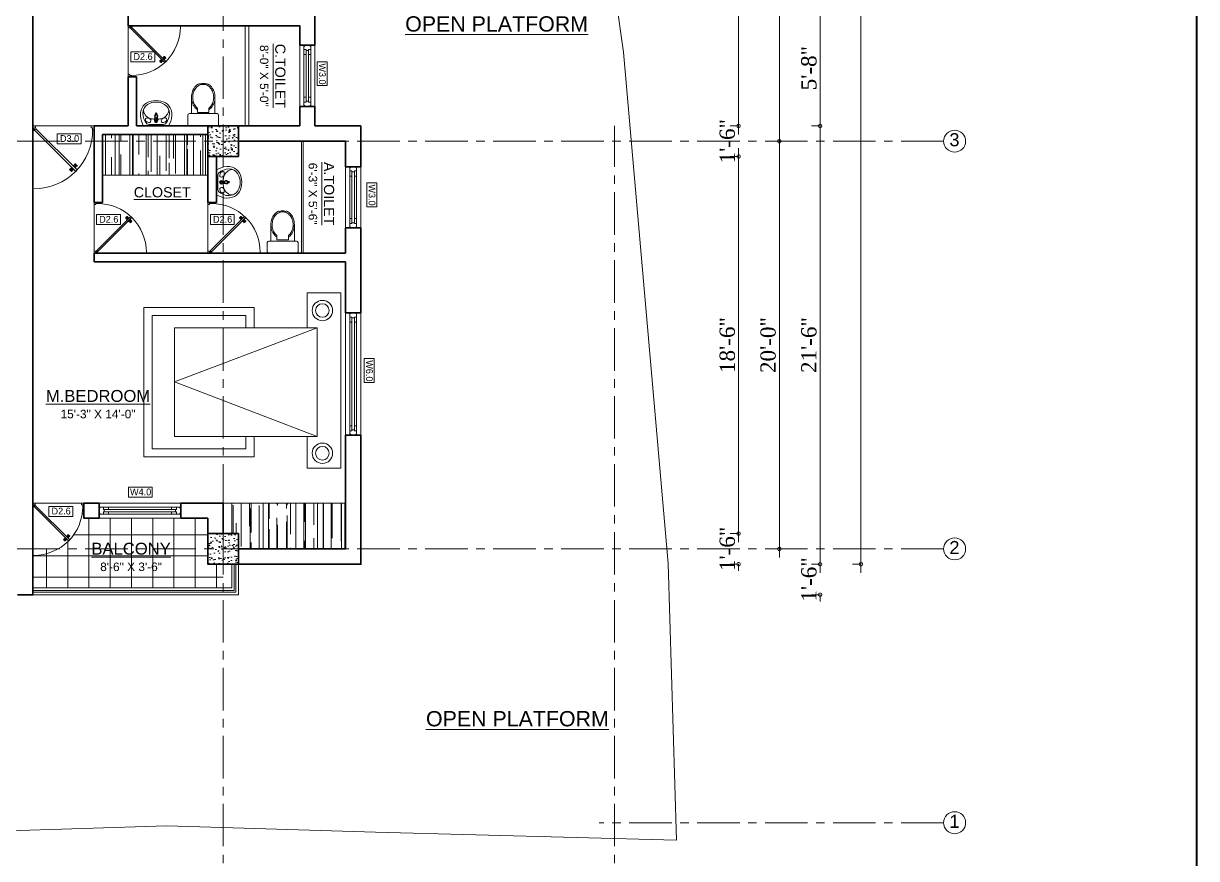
# Model space of a CAD drawing. Header units: inches. Extents: x 5223 to 201172, y -52570 to -12314.
# Drawn here: x 197203 to 197893, y -52303 to -51812 of the extents above; entities that cross this region are included whole.
import ezdxf

# ---------------------------------------------------------------- set-up
doc = ezdxf.new("R2010")
doc.units = ezdxf.units.IN
doc.header["$LTSCALE"] = 20
doc.header["$MEASUREMENT"] = 0
doc.header["$PDMODE"] = 98
doc.linetypes.add('CENTER', pattern=[2, 1.25, -0.25, 0.25, -0.25])
for name, color, linetype, lineweight in [('A FURNITURE', 43, 'Continuous', 5), ('A. WINDOW', 140, 'Continuous', 5), ('border', 242, 'Continuous', 40), ('CL', 252, 'CENTER', 5), ('column', 1, 'Continuous', 35), ('Dim', 7, 'Continuous', 9), ('Dimention', 77, 'Continuous', 9), ('door', 103, 'Continuous', 9), ('ELE 0.9', 252, 'Continuous', 9), ('FIXT', 34, 'Continuous', 5), ('fur', 44, 'Continuous', 5), ('hatch tile', 253, 'Continuous', 0), ('Hatrch', 8, 'Continuous', 0), ('leader lines', 191, 'Continuous', 9), ('PUERTAS', 7, 'Continuous', 13), ('railings', 153, 'Continuous', 9), ('Stair', 34, 'Continuous', 9), ('T-TEXT', 7, 'Continuous', 13), ('text', 247, 'Continuous', 13), ('Wall', 7, 'Continuous', 30), ('window', 150, 'Continuous', 13)]:
    doc.layers.add(name, color=color, linetype=linetype, lineweight=lineweight)
doc.styles.add('ARIAL', font='romans.shx')
doc.styles.get("Standard").update_dxf_attribs({"font": 'ARIALN.TTF'})
doc.styles.add('Times', font='times.ttf')
doc.dimstyles.new('D100', dxfattribs={"dimtxt": 8, "dimasz": 9, "dimexe": 5, "dimexo": 5, "dimgap": 2, "dimtad": 1, "dimdec": 0, "dimzin": 3, "dimdsep": 46, "dimlunit": 4, "dimtxsty": 'Times', "dimblk": 'DOTSMALL', "dimcen": 0.09, "dimdle": 5, "dimaunit": 1, "dimadec": 3, "dimazin": 0, "dimtfac": 1, "dimtdec": 0, "dimtix": 1, "dimtofl": 0, "dimtmove": 1, "dimatfit": 0, "dimfxl": 1, "dimtolj": 1, "dimtzin": 0, "dimarcsym": 0})

# ---------------------------------------------------------------- blocks, each defined once
blk = doc.blocks.new('COL')
at = {"layer": 'ELE 0.9'}
h = blk.add_hatch(dxfattribs=at)
h.set_pattern_fill('AR-CONC', color=256, style=0)
h.set_pattern_definition([(50, (0, 0), (7.17260183, -0.62752135), [0.75, -8.25]), (355, (0, 0), (-1.38751334, 7.52192134), [0.6, -6.6]), (100.4514, (0.598, -0.052), (5.78509382, 6.89439542), [0.6374019, -7.01142112]), (46.1842, (0, 2), (10.6724105, -1.65519014), [1.125, -12.375]), (96.6356, (0.889, 1.862), (9.34662706, 9.7411787), [0.9561029, -10.51713]), (351.1842, (0, 2), (9.34661945, 9.741186), [0.9, -9.9]), (21, (1, 1.5), (5.96907052, -4.0261889), [0.75, -8.25]), (326, (1, 1.5), (2.43315332, 7.25150045), [0.6, -6.6]), (71.4514, (1.4974, 1.1645), (8.4022263, 3.22530497), [0.6374019, -7.01142112]), (37.5, (0, 0), (0.121598553, 3.32893854), [0, -6.52, 0, -6.7, 0, -6.625]), (7.5, (0, 0), (2.630695374, 3.94411712), [0, -3.82, 0, -6.37, 0, -2.525]), (327.5, (-2.23, 0), (5.33822436, -0.225548717), [0, -2.5, 0, -7.8, 0, -10.35]), (317.5, (-3.23, 0), (5.8318617, 1.00104982), [0, -3.25, 0, -5.18, 0, -7.35])])
h.paths.add_polyline_path([(151149.68, -27522.26), (151149.68, -27540.26), (151167.68, -27540.26), (151167.68, -27522.26)])
at = {"layer": 'column'}
blk.add_lwpolyline([(151149.68, -27522.26), (151167.68, -27522.26), (151167.68, -27540.26)], dxfattribs=at)
blk.add_lwpolyline([(151149.68, -27522.26), (151167.68, -27522.26), (151167.68, -27540.26), (151149.68, -27540.26)], close=True, dxfattribs=at)
blk = doc.blocks.new('3ft')
at = {"layer": 'PUERTAS', "color": 8}
for p, q in [((22.57, 24.94), (21.65, 25.68)), ((22.63, 24.99), (21.69, 25.75)), ((22.74, 25.1), (21.84, 25.9)), ((22.13, 26.28), (21.98, 26.13)), ((22.88, 25.24), (22.01, 26.06)), ((22.13, 26.28), (22.27, 26.42)), ((22.29, 26.41), (22.27, 26.42)), ((23.16, 25.52), (22.34, 26.39)), ((23.3, 25.66), (22.5, 26.56)), ((23.41, 25.77), (22.65, 26.71)), ((22.69, 24.32), (23.02, 24.83)), ((23.46, 25.83), (22.72, 26.75)), ((22.95, 24.96), (22.84, 25.07)), ((22.98, 24.99), (22.86, 25.1)), ((23.03, 25.04), (22.91, 25.15)), ((22.91, 24.53), (23.1, 24.91)), ((23.11, 25.12), (22.99, 25.23)), ((23.13, 24.76), (23.18, 24.99)), ((23.28, 25.3), (23.17, 25.41)), ((23.36, 25.37), (23.25, 25.49)), ((23.31, 24.94), (23.28, 25.08)), ((23.41, 25.43), (23.3, 25.54)), ((23.46, 25.09), (23.32, 25.13)), ((23.44, 25.45), (23.33, 25.56)), ((23.64, 25.27), (23.41, 25.22)), ((23.87, 25.49), (23.49, 25.3)), ((24.08, 25.71), (23.57, 25.38)), ((23.63, 23.38), (24.14, 23.72)), ((23.84, 23.6), (24.22, 23.79)), ((24.07, 23.82), (24.3, 23.88)), ((24.25, 24), (24.39, 23.97)), ((24.25, 23.26), (24.99, 22.34)), ((24.27, 23.64), (24.38, 23.53)), ((24.3, 23.67), (24.41, 23.56)), ((24.3, 23.32), (25.06, 22.38)), ((24.35, 23.72), (24.46, 23.61)), ((24.4, 24.15), (24.43, 24.01)), ((24.41, 23.43), (25.2, 22.53)), ((24.43, 23.8), (24.54, 23.69)), ((24.58, 24.33), (24.52, 24.1)), ((24.55, 23.57), (25.37, 22.7)), ((24.6, 23.97), (24.72, 23.86)), ((24.8, 24.56), (24.61, 24.18)), ((25.02, 24.77), (24.68, 24.26)), ((24.68, 24.05), (24.79, 23.94)), ((24.73, 24.1), (24.85, 23.99)), ((24.76, 24.13), (24.87, 24.02)), ((24.83, 23.85), (25.7, 23.03)), ((24.97, 23.99), (25.87, 23.2)), ((25.08, 24.1), (26.02, 23.34)), ((25.14, 24.15), (26.06, 23.41)), ((25.58, 22.82), (25.43, 22.67)), ((25.58, 22.82), (25.73, 22.97)), ((25.72, 22.98), (25.73, 22.97)), ((0, 0), (36, 0))]:
    blk.add_line(p, q, dxfattribs=at)
at = {"layer": 'PUERTAS', "color": 1}
for p, q in [((21.67, 25.73), (22.17, 26.23)), ((22.49, 24.95), (21.67, 25.61)), ((21.7, 25.82), (22.14, 26.26)), ((21.73, 25.79), (21.7, 25.82)), ((22.58, 26.7), (22.14, 26.26)), ((22.67, 26.73), (22.17, 26.23)), ((22.61, 26.67), (22.58, 26.7)), ((22.6, 24.96), (23.02, 25.38)), ((22.61, 24.25), (22.92, 24.72)), ((22.62, 24.13), (22.61, 24.14)), ((22.7, 25.07), (22.71, 25.06)), ((23.45, 25.91), (22.79, 26.73)), ((22.82, 25.06), (23.08, 25.32)), ((22.94, 24.95), (22.83, 25.07)), ((22.92, 24.72), (22.92, 24.72)), ((22.93, 24.94), (23.19, 25.21)), ((22.93, 24.84), (22.93, 24.83)), ((23.44, 25.81), (23.02, 25.38)), ((23.34, 25.58), (23.08, 25.32)), ((23.46, 25.47), (23.19, 25.21)), ((23.33, 25.7), (23.34, 25.69)), ((23.45, 25.46), (23.33, 25.57)), ((23.44, 23.31), (23.45, 23.3)), ((23.56, 23.3), (24.03, 23.61)), ((23.57, 25.47), (23.57, 25.47)), ((24.15, 25.79), (23.68, 25.48)), ((23.68, 25.48), (23.68, 25.48)), ((24.03, 23.61), (24.03, 23.62)), ((24.14, 23.62), (24.14, 23.62)), ((24.25, 23.62), (24.51, 23.89)), ((24.27, 25.78), (24.26, 25.79)), ((24.26, 23.29), (24.69, 23.71)), ((24.26, 23.63), (24.37, 23.52)), ((24.26, 23.18), (24.92, 22.37)), ((24.37, 23.52), (24.63, 23.77)), ((24.37, 23.4), (24.37, 23.4)), ((24.78, 24.15), (24.51, 23.89)), ((24.89, 24.03), (24.63, 23.77)), ((25.11, 24.14), (24.69, 23.71)), ((24.77, 24.14), (24.88, 24.03)), ((24.79, 24.38), (24.78, 24.37)), ((24.78, 24.26), (24.78, 24.26)), ((25.1, 24.84), (24.79, 24.38)), ((25, 24.03), (25, 24.03)), ((25.04, 22.36), (25.54, 22.86)), ((25.09, 24.96), (25.1, 24.95)), ((25.1, 22.42), (25.13, 22.39)), ((25.13, 22.39), (25.57, 22.83)), ((25.22, 24.14), (26.03, 23.48)), ((26.04, 23.37), (25.54, 22.86)), ((26.01, 23.27), (25.57, 22.83)), ((25.98, 23.3), (26.01, 23.27))]:
    blk.add_line(p, q, dxfattribs=at)
at = {"layer": 'PUERTAS', "color": 2}
for p, q in [((21.99, 26.11), (21.98, 26.13)), ((26.05, 25.92), (25.23, 26.74)), ((25.42, 22.68), (25.43, 22.67))]:
    blk.add_line(p, q, dxfattribs=at)
at = {"layer": 'PUERTAS', "color": 1}
for centre, start, end in [((22.54, 25.01), 231.07637, 315), ((22.67, 24.2), 135, 225), ((22.73, 26.68), 38.92363, 135), ((22.77, 25.12), 225, 315), ((22.99, 24.89), 135, 219.74275), ((22.87, 24.78), 315, 39.74275), ((23.28, 25.63), 315, 45), ((23.39, 25.86), 315, 38.92363), ((23.51, 23.36), 225, 315), ((23.51, 25.41), 50.25725, 135), ((23.62, 25.53), 230.25725, 315), ((24.09, 23.56), 50.25725, 135), ((24.2, 23.68), 230.25725, 315), ((24.2, 25.73), 45, 135), ((24.32, 23.23), 135, 218.92363), ((24.42, 23.46), 135, 225), ((24.84, 24.31), 135, 219.74275), ((24.72, 24.21), 315, 39.74275), ((24.94, 23.98), 45, 135), ((24.98, 22.42), 218.92363, 315), ((25.04, 24.89), 315, 45), ((25.17, 24.08), 51.07637, 135), ((25.98, 23.42), 315, 51.07637)]:
    blk.add_arc(centre, 0.08, start, end, dxfattribs=at)
at = {"layer": 'window'}
for p, q in [((1.01, 2.52), (25.23, 26.74)), ((26.05, 25.92), (1.77, 1.64)), ((0, 2.4), (0, 0)), ((0.72, 2.4), (0, 2.4)), ((1.6, 0), (0, 0)), ((0.72, 1.52), (0.72, 2.44)), ((0.8, 1.52), (0.72, 1.52)), ((0.8, 1.52), (0.8, 2.41)), ((0.8, 1.2), (0.8, 1.52)), ((1.6, 1.2), (0.8, 1.2)), ((1.57, 1.84), (0.94, 2.47)), ((1.63, 1.89), (0.97, 2.55)), ((1.63, 1.89), (1.57, 1.84)), ((1.77, 1.64), (1.57, 1.84)), ((1.6, 0), (1.6, 1.2)), ((34.4, 0), (34.4, 1.2)), ((34.4, 1.2), (35.2, 1.2)), ((34.4, 0), (36, 0)), ((35.2, 1.2), (35.2, 2.4)), ((35.2, 2.4), (36, 2.4)), ((36, 0), (36, 2.4))]:
    blk.add_line(p, q, dxfattribs=at)
for radius in [0.155, 0.0752]:
    blk.add_circle((0.82, 2.56), radius, dxfattribs=at)
blk.add_arc((0.82, 2.56), 34.38, 359.72845, 90.03333, dxfattribs=at)
blk = doc.blocks.new('*U19')
at = {"color": 3}
blk.add_blockref('3ft', (0, 0), dxfattribs=at)
blk = doc.blocks.new('2ft6in')
at = {"layer": 'PUERTAS', "color": 8}
for p, q in [((18.81, 20.78), (18.04, 21.4)), ((18.86, 20.83), (18.08, 21.46)), ((18.95, 20.92), (18.2, 21.58)), ((18.44, 21.9), (18.31, 21.77)), ((19.07, 21.03), (18.34, 21.72)), ((18.44, 21.9), (18.56, 22.02)), ((18.58, 22.01), (18.56, 22.02)), ((19.3, 21.26), (18.61, 22)), ((19.42, 21.38), (18.75, 22.14)), ((19.51, 21.48), (18.88, 22.26)), ((19.55, 21.53), (18.93, 22.3)), ((19.13, 20.8), (19.03, 20.9)), ((19.15, 20.82), (19.05, 20.92)), ((19.09, 20.44), (19.25, 20.76)), ((19.19, 20.87), (19.1, 20.96)), ((19.25, 20.93), (19.16, 21.02)), ((19.28, 20.63), (19.32, 20.83)), ((19.4, 21.08), (19.31, 21.17)), ((19.47, 21.15), (19.38, 21.24)), ((19.43, 20.78), (19.4, 20.9)), ((19.51, 21.19), (19.42, 21.28)), ((19.55, 20.91), (19.43, 20.94)), ((19.53, 21.21), (19.44, 21.3)), ((19.7, 21.06), (19.51, 21.01)), ((19.89, 21.24), (19.58, 21.08)), ((20.07, 21.42), (19.64, 21.15)), ((18.91, 20.27), (19.19, 20.69)), ((19.69, 19.49), (20.12, 19.76)), ((19.87, 19.67), (20.18, 19.83)), ((20.06, 19.85), (20.25, 19.9)), ((20.21, 20), (20.33, 19.97)), ((20.21, 19.38), (20.83, 18.61)), ((20.23, 19.7), (20.32, 19.61)), ((20.25, 19.72), (20.34, 19.63)), ((20.25, 19.43), (20.88, 18.65)), ((20.29, 19.76), (20.38, 19.67)), ((20.33, 20.13), (20.36, 20.01)), ((20.34, 19.53), (21, 18.77)), ((20.36, 19.83), (20.45, 19.74)), ((20.48, 20.28), (20.44, 20.08)), ((20.46, 19.64), (21.14, 18.91)), ((20.5, 19.98), (20.6, 19.89)), ((20.67, 20.47), (20.51, 20.15)), ((20.85, 20.64), (20.57, 20.22)), ((20.57, 20.04), (20.66, 19.95)), ((20.61, 20.09), (20.7, 19.99)), ((20.63, 20.11), (20.72, 20.01)), ((20.69, 19.87), (21.42, 19.19)), ((20.81, 19.99), (21.56, 19.33)), ((20.9, 20.08), (21.68, 19.45)), ((20.95, 20.13), (21.72, 19.51)), ((21.32, 19.01), (21.2, 18.89)), ((21.32, 19.01), (21.44, 19.14)), ((21.43, 19.15), (21.44, 19.14)), ((0, 0), (30, 0))]:
    blk.add_line(p, q, dxfattribs=at)
at = {"layer": 'PUERTAS', "color": 1}
for p, q in [((18.06, 21.44), (18.48, 21.86)), ((18.74, 20.79), (18.06, 21.34)), ((18.08, 21.51), (18.45, 21.88)), ((18.11, 21.49), (18.08, 21.51)), ((18.82, 22.25), (18.45, 21.88)), ((18.9, 22.28), (18.48, 21.86)), ((18.84, 22.23), (18.82, 22.25)), ((18.83, 20.8), (19.18, 21.15)), ((18.92, 20.89), (18.93, 20.88)), ((19.54, 21.59), (18.99, 22.27)), ((19.02, 20.88), (19.24, 21.1)), ((19.12, 20.8), (19.03, 20.89)), ((19.11, 20.79), (19.33, 21.01)), ((19.54, 21.5), (19.18, 21.15)), ((19.45, 21.31), (19.24, 21.1)), ((19.55, 21.22), (19.33, 21.01)), ((19.45, 21.41), (19.45, 21.41)), ((19.54, 21.22), (19.45, 21.31)), ((19.64, 21.23), (19.64, 21.23)), ((19.74, 21.24), (19.73, 21.23)), ((20.12, 21.49), (19.74, 21.24)), ((20.22, 21.48), (20.22, 21.49)), ((20.91, 20.8), (20.91, 20.79)), ((18.84, 20.21), (19.1, 20.6)), ((18.85, 20.11), (18.84, 20.12)), ((19.1, 20.7), (19.11, 20.69)), ((19.1, 20.6), (19.1, 20.6)), ((19.53, 19.43), (19.54, 19.42)), ((19.64, 19.42), (20.02, 19.67)), ((20.02, 19.67), (20.03, 19.68)), ((20.12, 19.68), (20.12, 19.68)), ((20.21, 19.69), (20.43, 19.9)), ((20.22, 19.41), (20.57, 19.76)), ((20.22, 19.69), (20.31, 19.6)), ((20.22, 19.32), (20.76, 18.64)), ((20.31, 19.6), (20.52, 19.81)), ((20.31, 19.5), (20.31, 19.5)), ((20.65, 20.12), (20.43, 19.9)), ((20.74, 20.03), (20.52, 19.81)), ((20.93, 20.11), (20.57, 19.76)), ((20.64, 20.11), (20.73, 20.02)), ((20.66, 20.31), (20.65, 20.31)), ((20.65, 20.21), (20.65, 20.22)), ((20.91, 20.7), (20.66, 20.31)), ((20.84, 20.02), (20.83, 20.03)), ((20.86, 18.63), (21.28, 19.05)), ((20.91, 18.68), (20.94, 18.66)), ((20.94, 18.66), (21.31, 19.03)), ((21.02, 20.12), (21.7, 19.57)), ((21.7, 19.47), (21.28, 19.05)), ((21.67, 19.4), (21.31, 19.03)), ((21.65, 19.42), (21.67, 19.4))]:
    blk.add_line(p, q, dxfattribs=at)
at = {"layer": 'PUERTAS', "color": 2}
for p, q in [((18.33, 21.76), (18.31, 21.77)), ((21.71, 21.6), (21.02, 22.28)), ((21.18, 18.9), (21.2, 18.89))]:
    blk.add_line(p, q, dxfattribs=at)
at = {"layer": 'PUERTAS', "color": 1}
for centre, start, end in [((18.78, 20.84), 231.07637, 315), ((18.94, 22.23), 38.92363, 135), ((18.97, 20.93), 225, 315), ((19.16, 20.74), 135, 219.74275), ((19.4, 21.36), 315, 45), ((19.49, 21.55), 315, 38.92363), ((19.6, 21.18), 50.25725, 135), ((19.68, 21.28), 230.25725, 315), ((20.17, 21.44), 45, 135), ((20.87, 20.75), 315, 45), ((18.89, 20.16), 135, 225), ((19.06, 20.65), 315, 39.74275), ((19.59, 19.47), 225, 315), ((20.07, 19.63), 50.25725, 135), ((20.16, 19.73), 230.25725, 315), ((20.27, 19.36), 135, 218.92363), ((20.35, 19.55), 135, 225), ((20.7, 20.26), 135, 219.74275), ((20.6, 20.17), 315, 39.74275), ((20.78, 19.98), 45, 135), ((20.82, 18.68), 218.92363, 315), ((20.98, 20.07), 51.07637, 135), ((21.65, 19.52), 315, 51.07637)]:
    blk.add_arc(centre, 0.0667, start, end, dxfattribs=at)
at = {"layer": 'window'}
for p, q in [((0.84, 2.1), (21.02, 22.28)), ((21.71, 21.6), (1.47, 1.37)), ((0, 2), (0, 0)), ((0.6, 2), (0, 2)), ((1.33, 0), (0, 0)), ((0.6, 1.26), (0.6, 2.04)), ((0.67, 1.26), (0.6, 1.26)), ((0.67, 1.26), (0.67, 2.01)), ((0.67, 1), (0.67, 1.26)), ((1.33, 1), (0.67, 1)), ((1.31, 1.53), (0.79, 2.06)), ((1.36, 1.58), (0.81, 2.12)), ((1.36, 1.58), (1.31, 1.53)), ((1.47, 1.37), (1.31, 1.53)), ((1.33, 0), (1.33, 1)), ((28.67, 0), (28.67, 1)), ((28.67, 1), (29.33, 1)), ((28.67, 0), (30, 0)), ((29.33, 1), (29.33, 2)), ((29.33, 2), (30, 2)), ((30, 0), (30, 2))]:
    blk.add_line(p, q, dxfattribs=at)
for radius in [0.129, 0.0627]:
    blk.add_circle((0.68, 2.14), radius, dxfattribs=at)
blk.add_arc((0.68, 2.14), 28.65, 359.72845, 90.03333, dxfattribs=at)
blk = doc.blocks.new('*U22')
at = {"color": 3, "xscale": -1}
blk.add_blockref('2ft6in', (42, 0), dxfattribs=at)
blk = doc.blocks.new('g.doi1600x2100')
for points in [[(822, -498), (1288, -498), (1290, 0), (-1290, 0), (-1290, -498), (-778, -498)], [(-778, -1278), (-778, -348), (18, -2448), (822, -348), (822, -1278)], [(-778, -348), (822, -348)], [(-778, -2448), (822, -2448)]]:
    blk.add_lwpolyline(points)
for points in [[(822, -1948), (822, -1278), (1122, -1278), (1122, -2898), (-1078, -2898), (-1078, -1278), (-778, -1278), (-778, -2448), (-453, -2448), (822, -2448)], [(822, -1948), (822, -1398), (1002, -1398), (1002, -2778), (-958, -2778), (-958, -1398), (-778, -1398), (-778, -2448), (822, -2448)]]:
    blk.add_lwpolyline(points, close=True)
for centre, radius in [((-1032, -273), 150), ((1068, -273), 150), ((-1032, -273), 100), ((1068, -273), 100)]:
    blk.add_circle(centre, radius)
blk = doc.blocks.new('TOILTK')
for p, q in [((8.98, 0), (-8.98, 0)), ((-9.98, -1), (-9.98, -6.99)), ((9.98, -6.99), (9.98, -1)), ((-8.98, -7.99), (8.98, -7.99)), ((-7.6, -18.64), (-7.6, -7.99)), ((3.7, -8.66), (-3.7, -8.66)), ((-3.7, -11.49), (-3.7, -8.66)), ((3.7, -11.49), (3.7, -8.66)), ((7.6, -18.64), (7.6, -7.99)), ((-3.25, -27.09), (-3.07, -27.19)), ((3.25, -27.09), (3.07, -27.19))]:
    blk.add_line(p, q)
for points in [[(-3.7, -10.49, 0.072335), (-5.38, -12.03, 0.089665), (-7.16, -15.27, 0.09785), (-7.6, -18.64, 0.081351), (-7, -22.31, 0.089665), (-5.38, -25.26, 0.095836), (-3.07, -27.19, 0.079312)], [(-3.7, -11.49, 0.055189), (-4.81, -12.59, 0.089411), (-6.41, -15.51, 0.097396), (-6.8, -18.54, 0.080942), (-6.26, -21.84, 0.089411), (-4.81, -24.49, 0.104746), (-2.53, -26.34, 0.118951), (0, -26.95, 0.118951), (2.53, -26.34, 0.104746), (4.81, -24.49, 0.089411), (6.26, -21.84, 0.080942), (6.8, -18.54, 0.080942), (6.26, -15.25, 0.089411), (4.81, -12.59, 0.055189), (3.7, -11.49, 0.118951)], [(3.25, -27.09, 0.089115), (5.38, -25.26, 0.089665), (7, -22.31, 0.081351), (7.6, -18.64, 0.081351), (7, -14.98, 0.089665), (5.38, -12.03, 0.072335), (3.7, -10.49, 0.118397)], [(-1.93, -27.21, 0.085299), (0, -27.55, 0.085299), (1.93, -27.21, 0.003669)]]:
    blk.add_lwpolyline(points, format="xyb")
for centre, radius, start, end in [((-8.98, -1), 1, 90, 180), ((8.98, -1), 1, 0, 90), ((-8.98, -6.99), 1, 180, 270), ((8.98, -6.99), 1, 270, 0), ((-2.48, -26.19), 1.16, 239.46815, 330.99108), ((2.48, -26.19), 1.16, 209.00892, 300.53185)]:
    blk.add_arc(centre, radius, start, end)
blk = doc.blocks.new('E')
at = {"layer": 'fur'}
for p, q in [((-50734.79, -225247.83), (-50734.79, -225247.24)), ((-50734.79, -225249.87), (-50734.79, -225249.26))]:
    blk.add_line(p, q, dxfattribs=at)
blk.add_lwpolyline([(-50724.63, -225248.55, -0.136997), (-50726.19, -225254.7, -0.186769), (-50730.71, -225258.35, -0.175283), (-50738.11, -225258.08), (-50740.91, -225256.94, -0.305773), (-50741.21, -225256.51), (-50741.21, -225248.55), (-50741.21, -225240.59, -0.305773), (-50740.91, -225240.16), (-50738.11, -225239.02, -0.175283), (-50730.71, -225238.75, -0.186769), (-50726.19, -225242.4, -0.136997)], format="xyb", close=True, dxfattribs=at)
for points in [[(-50740.17, -225248.55), (-50740.17, -225243.81, -0.123005), (-50739.85, -225242.51, -0.188998), (-50732.94, -225239.84, -0.253182), (-50727.17, -225243, -0.15566), (-50725.67, -225248.55, -0.992442)], [(-50736.13, -225244.33), (-50736.39, -225244.24, -0.109697), (-50737.32, -225245.07, -0.323693), (-50738.63, -225244.92, -0.126322), (-50738.92, -225244.49, -0.134788), (-50738.96, -225243.82, -0.061666), (-50738.47, -225242.39, -0.216659), (-50737.53, -225241.62, -0.086919), (-50736.79, -225241.55, -0.280276), (-50736.19, -225241.99, -0.116579), (-50736.01, -225243.06, -0.023936), (-50736.09, -225243.75), (-50735.89, -225243.78)], [(-50736.78, -225247.54, -0.063766), (-50736.26, -225244.68, -0.149285), (-50734.03, -225241.47, -0.091017), (-50732.07, -225240.44, -0.13567), (-50730.3, -225240.38, 11.129076)], [(-50740.17, -225248.55), (-50740.17, -225253.29, 0.123005), (-50739.85, -225254.59, 0.188998), (-50732.94, -225257.26, 0.253182), (-50727.17, -225254.1, 0.15566), (-50725.67, -225248.55, 0.992442)], [(-50733.31, -225249), (-50733.76, -225249.07, -0.090943), (-50733.99, -225249.15), (-50735.55, -225249.37), (-50736.79, -225249.56), (-50737.97, -225249.68, -0.413838), (-50739.07, -225248.55, -0.413838), (-50737.97, -225247.42), (-50736.79, -225247.53), (-50735.55, -225247.72), (-50733.99, -225247.95, -0.090943), (-50733.76, -225248.02), (-50733.31, -225248.1, -0.482882)], [(-50736.13, -225252.76), (-50736.39, -225252.86, 0.109697), (-50737.32, -225252.03, 0.323693), (-50738.63, -225252.18, 0.126322), (-50738.92, -225252.61, 0.134788), (-50738.96, -225253.28, 0.061666), (-50738.47, -225254.71, 0.216659), (-50737.53, -225255.48, 0.086919), (-50736.79, -225255.55, 0.280276), (-50736.19, -225255.11, 0.116579), (-50736.01, -225254.04, 0.023936), (-50736.09, -225253.35), (-50735.89, -225253.32)], [(-50736.79, -225247.53, 0.462811), (-50737.95, -225248.55, 0.462811), (-50736.79, -225249.56)], [(-50736.87, -225247.72, 0.414214), (-50737.65, -225248.55, 0.685598)], [(-50736.87, -225249.37, -0.414214), (-50737.65, -225248.55, -0.685598)], [(-50736.87, -225247.72), (-50734.11, -225248.1, -0.389882), (-50733.73, -225248.55, -1.391857)], [(-50736.87, -225249.37), (-50734.11, -225249, 0.389882), (-50733.73, -225248.55, 1.391857)], [(-50736.78, -225249.56, 0.06387), (-50736.26, -225252.41, 0.149285), (-50734.03, -225255.63, 0.091017), (-50732.07, -225256.66, 0.13567), (-50730.3, -225256.72, -11.129076)], [(-50733.76, -225249.07, 0.245866), (-50733.39, -225248.55, 0.245866), (-50733.76, -225248.02)], [(-50733.31, -225248.1), (-50733.03, -225248.13, -0.409667), (-50732.65, -225248.55, -0.409667), (-50733.03, -225248.96), (-50733.31, -225249)], [(-50733.31, -225248.1, -0.389882), (-50732.93, -225248.55, -0.230616), (-50733.08, -225248.9, -0.146126), (-50733.31, -225249)]]:
    blk.add_lwpolyline(points, format="xyb", dxfattribs=at)
for centre, radius in [((-50738.5, -225248.55), 0.535), ((-50738.5, -225248.55), 0.334), ((-50736.38, -225248.55), 0.713), ((-50736.38, -225248.55), 0.45)]:
    blk.add_circle(centre, radius, dxfattribs=at)
for radius, start, end in [(1.12, 226.79311, 331.13189), (1.12, 29.8074, 132.41438), (0.844, 244.46231, 311.95213), (0.844, 49.5633, 114.02227)]:
    blk.add_arc((-50734.79, -225248.55), radius, start, end, dxfattribs=at)
blk = doc.blocks.new('Frame_w_casement2_p')
for points in [[(-2.5, 0.75), (-2.5, 2), (-5.5, 2), (-5.5, 0.75)], [(-2.5, -0.75), (-2.5, -2), (-5.5, -2), (-5.5, -0.75)]]:
    blk.add_lwpolyline(points, close=True)
blk.add_lwpolyline([(0, 1.5), (0, -1.5), (-0.5, -1.5), (-0.5, -2), (-2.5, -2), (-2.5, -2), (-2.5, -2), (-2.5, -0.75), (-3, -0.75), (-3, 0.75), (-2.5, 0.75), (-2.5, 2), (-2.5, 2), (-0.5, 2), (-0.5, 1.5), (0, 1.5), (-0.5, 1.5)])
blk = doc.blocks.new('*U25')
at = {"color": 3, "xscale": -1}
blk.add_blockref('2ft6in', (42, 0), dxfattribs=at)
blk = doc.blocks.new('_DotSmall')
at = {"layer": 'Dimention', "color": 0, "const_width": 0.5}
blk.add_lwpolyline([(-0.0625, 0, 1), (0.0625, 0, 1)], format="xyb", close=True, dxfattribs=at)
blk = doc.blocks.new('*D90')
at = {"layer": 'Defpoints', "color": 0, "transparency": 16777216}
for p in [(197623.68, -51697.96), (197623.68, -51871.96), (197623.68, -51871.96)]:
    blk.add_point(p, dxfattribs=at)
at = {"layer": 'Dim', "color": 0, "lineweight": 5, "transparency": 16777216}
for p, q in [((197623.68, -51697.96), (197618.68, -51697.96)), ((197623.68, -51692.96), (197623.68, -51876.96)), ((197623.68, -51871.96), (197618.68, -51871.96))]:
    blk.add_line(p, q, dxfattribs=at)
at = {"layer": 'Dim', "color": 0, "lineweight": 5, "transparency": 16777216, "xscale": 4, "yscale": 4, "zscale": 4}
for p, rotation in [((197623.68, -51697.96), 90), ((197623.68, -51871.96), 270)]:
    blk.add_blockref('_DotSmall', p, dxfattribs=dict(at, rotation=rotation))
at = {"layer": 'Dim', "color": 0, "transparency": 16777216, "insert": (197617.1, -51784.96), "char_height": 9, "attachment_point": 5, "rotation": 90, "style": 'Times'}
blk.add_mtext('\\A1;14\'-6"', dxfattribs=at)
blk = doc.blocks.new('*D91')
at = {"layer": 'Defpoints', "color": 0, "transparency": 16777216}
for p in [(197623.68, -51871.96), (197623.68, -51889.96), (197623.68, -51889.96)]:
    blk.add_point(p, dxfattribs=at)
at = {"layer": 'Dim', "color": 0, "lineweight": 5, "transparency": 16777216}
for p, q in [((197623.68, -51871.96), (197623.68, -51867.96)), ((197623.68, -51871.96), (197618.68, -51871.96)), ((197623.68, -51889.96), (197618.68, -51889.96)), ((197623.68, -51889.96), (197623.68, -51893.96))]:
    blk.add_line(p, q, dxfattribs=at)
at = {"layer": 'Dim', "color": 0, "lineweight": 5, "transparency": 16777216, "xscale": 4, "yscale": 4, "zscale": 4}
for p, rotation in [((197623.68, -51871.96), 270), ((197623.68, -51889.96), 90)]:
    blk.add_blockref('_DotSmall', p, dxfattribs=dict(at, rotation=rotation))
at = {"layer": 'Dim', "color": 0, "transparency": 16777216, "insert": (197617.1, -51880.96), "char_height": 9, "attachment_point": 5, "rotation": 90, "style": 'Times'}
blk.add_mtext('\\A1;1\'-6"', dxfattribs=at)
blk = doc.blocks.new('*D92')
at = {"layer": 'Defpoints', "color": 0, "transparency": 16777216}
for p in [(197623.68, -51889.96), (197623.68, -52111.96), (197623.68, -52111.96)]:
    blk.add_point(p, dxfattribs=at)
at = {"layer": 'Dim', "color": 0, "lineweight": 5, "transparency": 16777216}
for p, q in [((197623.68, -51889.96), (197618.68, -51889.96)), ((197623.68, -51884.96), (197623.68, -52116.96)), ((197623.68, -52111.96), (197618.68, -52111.96))]:
    blk.add_line(p, q, dxfattribs=at)
at = {"layer": 'Dim', "color": 0, "lineweight": 5, "transparency": 16777216, "xscale": 4, "yscale": 4, "zscale": 4}
for p, rotation in [((197623.68, -51889.96), 90), ((197623.68, -52111.96), 270)]:
    blk.add_blockref('_DotSmall', p, dxfattribs=dict(at, rotation=rotation))
at = {"layer": 'Dim', "color": 0, "transparency": 16777216, "insert": (197617.1, -52000.96), "char_height": 9, "attachment_point": 5, "rotation": 90, "style": 'Times'}
blk.add_mtext('\\A1;18\'-6"', dxfattribs=at)
blk = doc.blocks.new('*D93')
at = {"layer": 'Defpoints', "color": 0, "transparency": 16777216}
for p in [(197623.68, -52111.96), (197623.68, -52129.96), (197623.68, -52129.96)]:
    blk.add_point(p, dxfattribs=at)
at = {"layer": 'Dim', "color": 0, "lineweight": 5, "transparency": 16777216}
for p, q in [((197623.68, -52111.96), (197618.68, -52111.96)), ((197623.68, -52111.96), (197623.68, -52107.96)), ((197623.68, -52129.96), (197618.68, -52129.96)), ((197623.68, -52129.96), (197623.68, -52133.96))]:
    blk.add_line(p, q, dxfattribs=at)
at = {"layer": 'Dim', "color": 0, "lineweight": 5, "transparency": 16777216, "xscale": 4, "yscale": 4, "zscale": 4}
for p, rotation in [((197623.68, -52111.96), 270), ((197623.68, -52129.96), 90)]:
    blk.add_blockref('_DotSmall', p, dxfattribs=dict(at, rotation=rotation))
at = {"layer": 'Dim', "color": 0, "transparency": 16777216, "insert": (197617.1, -52120.96), "char_height": 9, "attachment_point": 5, "rotation": 90, "style": 'Times'}
blk.add_mtext('\\A1;1\'-6"', dxfattribs=at)
blk = doc.blocks.new('*D94')
at = {"layer": 'Defpoints', "color": 0, "transparency": 16777216}
for p in [(197647.68, -51880.96), (197647.68, -51880.96), (197647.68, -52120.96)]:
    blk.add_point(p, dxfattribs=at)
at = {"layer": 'Dim', "color": 0, "lineweight": 5, "transparency": 16777216}
for p, q in [((197647.68, -52125.96), (197647.68, -51875.96)), ((197647.68, -51880.96), (197642.68, -51880.96)), ((197647.68, -52120.96), (197642.68, -52120.96))]:
    blk.add_line(p, q, dxfattribs=at)
at = {"layer": 'Dim', "color": 0, "lineweight": 5, "transparency": 16777216, "xscale": 4, "yscale": 4, "zscale": 4}
for p, rotation in [((197647.68, -51880.96), 90), ((197647.68, -52120.96), 270)]:
    blk.add_blockref('_DotSmall', p, dxfattribs=dict(at, rotation=rotation))
at = {"layer": 'Dim', "color": 0, "transparency": 16777216, "insert": (197641.1, -52000.96), "char_height": 9, "attachment_point": 5, "rotation": 90, "style": 'Times'}
blk.add_mtext('\\A1;20\'-0"', dxfattribs=at)
blk = doc.blocks.new('*D95')
at = {"layer": 'Defpoints', "color": 0, "transparency": 16777216}
for p in [(197647.68, -51688.96), (197647.68, -51688.96), (197647.68, -51880.96)]:
    blk.add_point(p, dxfattribs=at)
at = {"layer": 'Dim', "color": 0, "lineweight": 5, "transparency": 16777216}
for p, q in [((197647.68, -51885.96), (197647.68, -51683.96)), ((197647.68, -51688.96), (197642.68, -51688.96)), ((197647.68, -51880.96), (197642.68, -51880.96))]:
    blk.add_line(p, q, dxfattribs=at)
at = {"layer": 'Dim', "color": 0, "lineweight": 5, "transparency": 16777216, "xscale": 4, "yscale": 4, "zscale": 4}
for p, rotation in [((197647.68, -51688.96), 90), ((197647.68, -51880.96), 270)]:
    blk.add_blockref('_DotSmall', p, dxfattribs=dict(at, rotation=rotation))
at = {"layer": 'Dim', "color": 0, "transparency": 16777216, "insert": (197641.1, -51784.96), "char_height": 9, "attachment_point": 5, "rotation": 90, "style": 'Times'}
blk.add_mtext('\\A1;16\'-0"', dxfattribs=at)
blk = doc.blocks.new('*D98')
at = {"layer": 'Defpoints', "color": 0, "transparency": 16777216}
for p in [(197671.68, -52129.96), (197671.68, -52129.96), (197671.68, -52147.94)]:
    blk.add_point(p, dxfattribs=at)
at = {"layer": 'Dim', "color": 0, "lineweight": 5, "transparency": 16777216}
for p, q in [((197671.68, -52129.96), (197671.68, -52125.96)), ((197671.68, -52129.96), (197666.68, -52129.96)), ((197671.68, -52147.94), (197666.68, -52147.94)), ((197671.68, -52147.94), (197671.68, -52151.94))]:
    blk.add_line(p, q, dxfattribs=at)
at = {"layer": 'Dim', "color": 0, "lineweight": 5, "transparency": 16777216, "xscale": 4, "yscale": 4, "zscale": 4}
for p, rotation in [((197671.68, -52129.96), 270), ((197671.68, -52147.94), 90)]:
    blk.add_blockref('_DotSmall', p, dxfattribs=dict(at, rotation=rotation))
at = {"layer": 'Dim', "color": 0, "transparency": 16777216, "insert": (197665.1, -52138.95), "char_height": 9, "attachment_point": 5, "rotation": 90, "style": 'Times'}
blk.add_mtext('\\A1;1\'-6"', dxfattribs=at)
blk = doc.blocks.new('*D99')
at = {"layer": 'Defpoints', "color": 0, "transparency": 16777216}
for p in [(197671.68, -51871.96), (197671.68, -51871.96), (197671.68, -52129.96)]:
    blk.add_point(p, dxfattribs=at)
at = {"layer": 'Dim', "color": 0, "lineweight": 5, "transparency": 16777216}
for p, q in [((197671.68, -52134.96), (197671.68, -51866.96)), ((197671.68, -51871.96), (197666.68, -51871.96)), ((197671.68, -52129.96), (197666.68, -52129.96))]:
    blk.add_line(p, q, dxfattribs=at)
at = {"layer": 'Dim', "color": 0, "lineweight": 5, "transparency": 16777216, "xscale": 4, "yscale": 4, "zscale": 4}
for p, rotation in [((197671.68, -51871.96), 90), ((197671.68, -52129.96), 270)]:
    blk.add_blockref('_DotSmall', p, dxfattribs=dict(at, rotation=rotation))
at = {"layer": 'Dim', "color": 0, "transparency": 16777216, "insert": (197665.1, -52000.96), "char_height": 9, "attachment_point": 5, "rotation": 90, "style": 'Times'}
blk.add_mtext('\\A1;21\'-6"', dxfattribs=at)
blk = doc.blocks.new('*D100')
at = {"layer": 'Defpoints', "color": 0, "transparency": 16777216}
for p in [(197671.68, -51803.96), (197671.68, -51803.96), (197671.68, -51871.96)]:
    blk.add_point(p, dxfattribs=at)
at = {"layer": 'Dim', "color": 0, "lineweight": 5, "transparency": 16777216}
for p, q in [((197671.68, -51876.96), (197671.68, -51798.96)), ((197671.68, -51803.96), (197666.68, -51803.96)), ((197671.68, -51871.96), (197666.68, -51871.96))]:
    blk.add_line(p, q, dxfattribs=at)
at = {"layer": 'Dim', "color": 0, "lineweight": 5, "transparency": 16777216, "xscale": 4, "yscale": 4, "zscale": 4}
for p, rotation in [((197671.68, -51803.96), 90), ((197671.68, -51871.96), 270)]:
    blk.add_blockref('_DotSmall', p, dxfattribs=dict(at, rotation=rotation))
at = {"layer": 'Dim', "color": 0, "transparency": 16777216, "insert": (197665.1, -51837.96), "char_height": 9, "attachment_point": 5, "rotation": 90, "style": 'Times'}
blk.add_mtext('\\A1;5\'-8"', dxfattribs=at)
blk = doc.blocks.new('*D106')
at = {"layer": 'Defpoints', "color": 0, "transparency": 16777216}
for p in [(197695.68, -51331.56), (197695.68, -52129.96), (197695.68, -52129.96)]:
    blk.add_point(p, dxfattribs=at)
at = {"layer": 'Dim', "color": 0, "lineweight": 5, "transparency": 16777216}
for p, q in [((197695.68, -51331.56), (197690.68, -51331.56)), ((197695.68, -51326.56), (197695.68, -52134.96)), ((197695.68, -52129.96), (197690.68, -52129.96))]:
    blk.add_line(p, q, dxfattribs=at)
at = {"layer": 'Dim', "color": 0, "lineweight": 5, "transparency": 16777216, "xscale": 4, "yscale": 4, "zscale": 4}
for p, rotation in [((197695.68, -51331.56), 90), ((197695.68, -52129.96), 270)]:
    blk.add_blockref('_DotSmall', p, dxfattribs=dict(at, rotation=rotation))
at = {"layer": 'Dim', "color": 0, "transparency": 16777216, "insert": (197689.1, -51730.76), "char_height": 9, "attachment_point": 5, "rotation": 90, "style": 'Times'}
blk.add_mtext('\\A1;66\'-6"', dxfattribs=at)

msp = doc.modelspace()

# ---------------------------------------------------------------- hatches: boundary and pattern name
at = {"layer": 'hatch tile'}
h = msp.add_hatch(dxfattribs=at)
h.set_pattern_fill('NET', color=256, scale=100, style=0)
h.set_pattern_definition([(7e-07, (6704.01, -2325.126), (-1.5e-07, 12.5), []), (90.000001, (6704.01, -2325.126), (-12.5, -1.5e-07), [])])
h.paths.add_polyline_path([(197311.49, -52120.96), (197311.49, -52111.96), (197311.49, -52102.96), (197295.49, -52102.96), (197295.49, -52102.96), (197247.49, -52102.96), (197247.49, -52102.96), (197238.49, -52102.96), (197238.49, -52095.96), (197237.82, -52095.96, -0.270202), (197223.4, -52120.96)])
h.paths.add_polyline_path([(197311.49, -52129.96), (197311.49, -52120.96), (197208.49, -52120.96), (197208.49, -52143.94), (197320.49, -52143.94), (197320.49, -52129.96)])
h.paths.add_polyline_path([(197241.58, -52115.5), (197291.03, -52115.5), (197291.03, -52135.9), (197241.58, -52135.9)], flags=9)
at = {"layer": 'Hatrch'}
h = msp.add_hatch(dxfattribs=at)
h.set_pattern_fill('AR-RROOF', color=256, scale=8, angle=90, style=0)
h.set_pattern_definition([(90.0000007, (-3164.823, -9e-06), (-8.00000022, 17.5999999), [120, -16, 40, -8]), (90.0000007, (-3168.823, 10.64), (-10.6399999, -8.00000013), [24, -2.64, 48, -6]), (90.0000007, (-3171.6226, 4), (-5.36000051, 41.59999993), [64, -11.2, 32, -8])])
h.paths.add_polyline_path([(197311.49, -51880.96), (197311.49, -51876.96), (197249.49, -51876.96), (197249.49, -51880.96)])
h.paths.add_polyline_path([(197249.49, -51880.96), (197249.49, -51900.96), (197311.49, -51900.96), (197311.49, -51889.96), (197311.49, -51889.96), (197311.49, -51880.96)])
h = msp.add_hatch(dxfattribs=at)
h.set_pattern_fill('AR-RROOF', color=256, scale=8, angle=90, style=0)
h.set_pattern_definition([(90.0000007, (6704.01, -2325.1255), (-8.0000002, 17.5999999), [120, -16, 40, -8]), (90.000001, (6700.01, -2314.486), (-10.6399999, -8.00000013), [24, -2.64, 48, -6]), (90.0000007, (6697.2103, -2321.1255), (-5.36000051, 41.59999993), [64, -11.2, 32, -8])])
h.paths.add_polyline_path([(197320.49, -52093.96), (197320.49, -52111.96), (197329.49, -52111.96), (197329.49, -52120.96), (197392.49, -52120.96), (197392.49, -52093.96)])

# ---------------------------------------------------------------- linework, layer by layer
at = {"layer": 'A FURNITURE'}
msp.add_line((197320.49, -52093.96), (197392.49, -52093.96), dxfattribs=at)
at = {"layer": 'A. WINDOW'}
for p, q in [((197367.99, -51829.96), (197367.99, -51855.98)), ((197369.24, -51829.96), (197369.24, -51855.98)), ((197370.74, -51829.96), (197370.74, -51855.98)), ((197371.99, -51829.96), (197371.99, -51855.98)), ((197394.99, -51901.46), (197394.99, -51927.48)), ((197396.24, -51901.46), (197396.24, -51927.48)), ((197397.74, -51901.46), (197397.74, -51927.48)), ((197398.99, -51901.46), (197398.99, -51927.48)), ((197394.99, -51987.46), (197394.99, -52049.48)), ((197396.24, -51987.46), (197396.24, -52049.48)), ((197397.74, -51987.46), (197397.74, -52049.48)), ((197398.99, -51987.46), (197398.99, -52049.48)), ((197289.99, -52096.46), (197251.97, -52096.46)), ((197289.99, -52097.71), (197251.97, -52097.71)), ((197289.99, -52099.21), (197251.97, -52099.21)), ((197289.99, -52100.46), (197251.97, -52100.46))]:
    msp.add_line(p, q, dxfattribs=at)
for points in [[(197365.49, -51860.46), (197365.49, -51824.46), (197374.49, -51824.46), (197374.49, -51860.46)], [(197392.49, -51931.96), (197392.49, -51895.96), (197401.49, -51895.96), (197401.49, -51931.96)], [(197392.49, -52053.96), (197392.49, -51981.96), (197401.49, -51981.96), (197401.49, -52053.96)], [(197247.49, -52093.96), (197295.49, -52093.96), (197295.49, -52102.96), (197247.49, -52102.96)]]:
    msp.add_lwpolyline(points, close=True, dxfattribs=at)
at = {"layer": 'border'}
msp.add_lwpolyline([(195851.85, -51151.73), (197893.12, -51151.73), (197893.12, -52570.02), (195851.85, -52570.02)], close=True, dxfattribs=at)
at = {"layer": 'CL'}
for p, q in [((197320.49, -52456.05), (197320.49, -51212.26)), ((197550.71, -52456.05), (197550.71, -51871.96)), ((197744.34, -51880.96), (196104.76, -51880.96)), ((197744.34, -52120.96), (196104.76, -52120.96)), ((197744.34, -52282.17), (197541.71, -52282.17))]:
    msp.add_line(p, q, dxfattribs=at)
at = {"layer": 'FIXT', "lineweight": 0}
for p, q in [((197333.49, -51871.96), (197333.49, -51812.96)), ((197335.49, -51871.96), (197335.49, -51812.96)), ((197366.49, -51946.96), (197366.49, -51880.96)), ((197367.49, -51946.96), (197367.49, -51880.96)), ((197311.49, -51900.96), (197249.49, -51900.96))]:
    msp.add_line(p, q, dxfattribs=at)
at = {"layer": 'leader lines'}
for centre in [(197750.8, -51880.96), (197750.8, -52120.96), (197750.8, -52282.17)]:
    msp.add_circle(centre, 6.46, dxfattribs=at)
at = {"layer": 'railings'}
for points in [[(197329.49, -52129.96), (197329.49, -52147.94), (197208.49, -52147.94)], [(197325.49, -52129.96), (197325.49, -52143.94), (197208.49, -52143.94)], [(197326.99, -52129.96), (197326.99, -52145.44), (197208.49, -52145.44)], [(197327.99, -52129.96), (197327.99, -52146.44), (197208.49, -52146.44)], [(197329.49, -52129.96), (197329.49, -52147.94)]]:
    msp.add_lwpolyline(points, dxfattribs=at)
at = {"layer": 'Stair'}
for p, q in [((197555.91, -51828.59), (197549.8, -51785.09)), ((197582.29, -52129.58), (197555.91, -51828.59)), ((197587.25, -52292.39), (197582.29, -52129.58)), ((196903.21, -52295.67), (197287.28, -52284.03)), ((197287.28, -52284.03), (197410.17, -52287.66)), ((197410.17, -52287.66), (197587.25, -52292.39))]:
    msp.add_line(p, q, dxfattribs=at)
at = {"layer": 'T-TEXT', "lineweight": 9}
for points in [[(197280.2, -51834.27), (197266.14, -51834.27), (197266.14, -51828.38), (197280.2, -51828.38)], [(197375.69, -51848.23), (197375.69, -51834.17), (197381.59, -51834.17), (197381.59, -51848.23)], [(197236.95, -51882.5), (197222.89, -51882.5), (197222.89, -51876.61), (197236.95, -51876.61)], [(197404.9, -51919.5), (197404.9, -51905.44), (197410.8, -51905.44), (197410.8, -51919.5)], [(197260.03, -51930.07), (197245.97, -51930.07), (197245.97, -51924.18), (197260.03, -51924.18)], [(197327.03, -51930.07), (197312.97, -51930.07), (197312.97, -51924.18), (197327.03, -51924.18)], [(197403.39, -52022.99), (197403.39, -52008.94), (197409.28, -52008.94), (197409.28, -52022.99)], [(197278.78, -52090.55), (197264.72, -52090.55), (197264.72, -52084.66), (197278.78, -52084.66)], [(197232, -52101.85), (197217.94, -52101.85), (197217.94, -52095.95), (197232, -52095.95)]]:
    msp.add_lwpolyline(points, close=True, dxfattribs=at)
at = {"layer": 'Wall'}
for p, q in [((197208.49, -52147.94), (197208.49, -51803.96)), ((197374.49, -51824.46), (197374.49, -51803.96)), ((197365.49, -51824.46), (197374.49, -51824.46)), ((197269.49, -51842.96), (197264.49, -51842.96)), ((197264.49, -51871.96), (197264.49, -51842.96)), ((197269.49, -51871.96), (197269.49, -51842.96)), ((197365.49, -51860.46), (197374.49, -51860.46)), ((197374.49, -51871.96), (197374.49, -51860.46)), ((197264.49, -51871.96), (197244.49, -51871.96)), ((197244.49, -51916.96), (197244.49, -51871.96)), ((197264.49, -51871.96), (197244.49, -51871.96)), ((197311.49, -51876.96), (197249.49, -51876.96)), ((197249.49, -51916.96), (197249.49, -51876.96)), ((197311.49, -51876.96), (197249.49, -51876.96)), ((197311.49, -51871.96), (197269.49, -51871.96)), ((197311.49, -51871.96), (197269.49, -51871.96)), ((197322.86, -51871.96), (197322.98, -51871.96)), ((197322.86, -51871.96), (197322.98, -51871.96)), ((197329.49, -51871.96), (197365.49, -51871.96)), ((197374.49, -51871.96), (197401.49, -51871.96)), ((197329.49, -51880.96), (197392.49, -51880.96)), ((197392.49, -51895.96), (197392.49, -51880.96)), ((197311.49, -51916.96), (197311.49, -51889.96)), ((197316.49, -51916.96), (197316.49, -51889.96)), ((197320.49, -51889.96), (197329.49, -51889.96)), ((197392.49, -51895.96), (197401.49, -51895.96)), ((197249.49, -51916.96), (197244.49, -51916.96)), ((197316.49, -51916.96), (197311.49, -51916.96)), ((197392.49, -51946.96), (197392.49, -51931.96)), ((197392.49, -51931.96), (197401.49, -51931.96)), ((197392.49, -51946.96), (197392.49, -51941.96)), ((197244.49, -51951.96), (197244.49, -51946.96)), ((197311.49, -51946.96), (197244.49, -51946.96)), ((197311.49, -51951.96), (197244.49, -51951.96)), ((197392.49, -51946.96), (197311.49, -51946.96)), ((197392.49, -51951.96), (197311.49, -51951.96)), ((197392.49, -51981.96), (197392.49, -51951.96)), ((197392.49, -51954.96), (197392.49, -51951.96)), ((197392.49, -51981.96), (197401.49, -51981.96)), ((197392.49, -52081.96), (197392.49, -52053.96)), ((197392.49, -52053.96), (197401.49, -52053.96)), ((197392.49, -52081.96), (197392.49, -52120.96)), ((197238.49, -52093.96), (197247.49, -52093.96)), ((197238.49, -52102.96), (197238.49, -52093.96)), ((197247.49, -52102.96), (197247.49, -52093.96)), ((197295.49, -52093.96), (197320.49, -52093.96)), ((197295.49, -52102.96), (197295.49, -52093.96)), ((197320.49, -52111.96), (197320.49, -52093.96)), ((197238.49, -52102.96), (197247.49, -52102.96)), ((197295.49, -52102.96), (197311.49, -52102.96)), ((197311.49, -52111.96), (197311.49, -52102.96)), ((197329.49, -52120.96), (197392.49, -52120.96)), ((197320.49, -52129.96), (197329.49, -52129.96)), ((197199.49, -52147.94), (197208.49, -52147.94))]:
    msp.add_line(p, q, dxfattribs=at)
for points in [[(197365.49, -51824.46), (197365.49, -51812.96), (197264.49, -51812.96), (197264.49, -51791.46)], [(197365.49, -51871.96), (197365.49, -51860.46)], [(197401.49, -51895.96), (197401.49, -51871.96)], [(197401.49, -51981.96), (197401.49, -51931.96)], [(197401.49, -52081.96), (197401.49, -52053.96)], [(197401.49, -52081.96), (197401.49, -52129.96), (197329.49, -52129.96)], [(197199.49, -52147.94), (197208.49, -52147.94)]]:
    msp.add_lwpolyline(points, dxfattribs=at)
at = {"layer": 'window'}
for p in [(197401.49, -52081.96), (197329.49, -52129.96)]:
    msp.add_line(p, (197401.49, -52129.96), dxfattribs=at)

# ---------------------------------------------------------------- block references
at = {"layer": 'A FURNITURE'}
for name, p, xscale, yscale, zscale, rotation in [('E', (400004.72, -6204.87), -0.9000000000232832, 0.8999999999127795, 0.9, 270.000000703372), ('E', (242983.57, -254628.83), -0.9000000000232832, 0.8999999999068677, 0.9, 180.0000007040668), ('g.doi1600x2100', (197389.76, -52021.91), 0.03999999999359716, 0.03999999999359716, 0.03999999999359716, 270.0000007034878)]:
    msp.add_blockref(name, p, dxfattribs=dict(at, xscale=xscale, yscale=yscale, zscale=zscale, rotation=rotation))
at = {"layer": 'A. WINDOW', "xscale": -1}
for p, rotation in [((197369.99, -51824.46), 270.0000043755899), ((197396.99, -51895.96), 270.0000043755899), ((197396.99, -51981.96), 270.0000043755899), ((197295.49, -52098.46), 180.00000437559)]:
    msp.add_blockref('Frame_w_casement2_p', p, dxfattribs=dict(at, rotation=rotation))
at = {"layer": 'A. WINDOW'}
for p, rotation in [((197369.99, -51860.46), 269.9999956244101), ((197396.99, -51931.96), 269.9999956244101), ((197396.99, -52053.96), 269.9999956244101), ((197247.49, -52098.46), 179.9999956244101)]:
    msp.add_blockref('Frame_w_casement2_p', p, dxfattribs=dict(at, rotation=rotation))
at = {"layer": 'door', "xscale": -1}
for name, p, rotation in [('*U22', (197264.49, -51854.96), 270.0000007034357), ('*U19', (197208.49, -51871.96), 180.0000007036963)]:
    msp.add_blockref(name, p, dxfattribs=dict(at, rotation=rotation))
at = {"layer": 'door'}
for name, p, rotation in [('*U22', (197244.49, -51904.96), 270.0000007034357), ('*U22', (197311.49, -51904.96), 270.0000007034357), ('*U25', (197250.49, -52093.96), 180.0000007036963)]:
    msp.add_blockref(name, p, dxfattribs=dict(at, rotation=rotation))
at = {"layer": 'ELE 0.9', "rotation": 1.659189019570969e-07}
for p in [(46161.8, -24349.7), (46161.8, -24589.7)]:
    msp.add_blockref('COL', p, dxfattribs=at)
at = {"layer": 'FIXT', "lineweight": 0, "extrusion": (0, 0, -1), "xscale": 0.9075975166615621, "yscale": 0.9075975166615621, "zscale": -0.9075975167189404, "rotation": 180.0000078287246}
for p in [(-197308.74, -51871.96), (-197355.47, -51946.96)]:
    msp.add_blockref('TOILTK', p, dxfattribs=at)

# ---------------------------------------------------------------- texts
at = {"layer": 'T-TEXT', "ltscale": 0.5, "attachment_point": 5}
for s, insert, char_height, rotation in [('{\\fArial|b0|i0|c0|p34;\\L\\C7;OPEN PLATFORM}', (197481.33, -51811.97), 9, 0), ('{\\fArial|b0|i0|c0|p34;\\H0.8571x;\\L\\C7;C.TOILET\\P\\H0.8334x;\\l8\'-0" X 5\'-0"}', (197349.55, -51842.47), 7, 270), ('{\\fArial|b0|i0|c0|p34;\\H0.8571x;\\L\\C7;A.TOILET\\P\\H0.8334x;\\l6\'-3" X 5\'-6"}', (197378.22, -51911.83), 7, 270), ('{\\fArial|b0|i0|c0|p34;\\H0.8571x;\\L\\C7;CLOSET}', (197284.64, -51911.07), 7, 0), ('{\\fArial|b0|i0|c0|p34;\\L\\C7;M.BEDROOM\\H0.7143x;\\P\\l15\'-3" X 14\'-0"}', (197246.85, -52035.78), 7, 0), ('{\\fArial|b0|i0|c0|p34;\\L\\C7;BALCONY\\H0.7143x;\\P\\l8\'-6" X 3\'-6"}', (197266.3, -52125.7), 7, 0), ('{\\fArial|b0|i0|c0|p34;\\L\\C7;OPEN PLATFORM}', (197493.57, -52220.98), 9, 0)]:
    msp.add_mtext(s, dxfattribs=dict(at, insert=insert, char_height=char_height, rotation=rotation))
at = {"layer": 'text', "char_height": 4, "attachment_point": 2, "style": 'ARIAL'}
for s, insert in [('{\\fCentury Gothic|b0|i0|c0|p34;D2.6}', (197273.34, -51829.12)), ('{\\fCentury Gothic|b0|i0|c0|p34;D3.0}', (197230.09, -51877.36)), ('{\\fCentury Gothic|b0|i0|c0|p34;D2.6}', (197253.17, -51924.93)), ('{\\fCentury Gothic|b0|i0|c0|p34;D2.6}', (197320.17, -51924.93)), ('{\\fCentury Gothic|b0|i0|c0|p34;W4.0}', (197271.92, -52085.41)), ('{\\fCentury Gothic|b0|i0|c0|p34;D2.6}', (197225.14, -52096.7))]:
    msp.add_mtext(s, dxfattribs=dict(at, insert=insert))
at = {"layer": 'text', "char_height": 4, "attachment_point": 2, "rotation": 270, "style": 'ARIAL'}
for s, insert in [('{\\fCentury Gothic|b0|i0|c0|p34;W3.0}', (197380.84, -51841.38)), ('{\\fCentury Gothic|b0|i0|c0|p34;W3.0}', (197410.05, -51912.64)), ('{\\fCentury Gothic|b0|i0|c0|p34;W6.0}', (197408.53, -52016.14))]:
    msp.add_mtext(s, dxfattribs=dict(at, insert=insert))
at = {"layer": 'text', "char_height": 7.68, "attachment_point": 5, "rotation": 359.99999}
for s, insert in [('{\\fArial Baltic|b0|i0|c0|p34;3}', (197750.69, -51880.14)), ('{\\fArial Baltic|b0|i0|c0|p34;2}', (197750.69, -52120.14)), ('{\\fArial Baltic|b0|i0|c0|p34;1}', (197750.69, -52281.35))]:
    msp.add_mtext(s, dxfattribs=dict(at, insert=insert))

# ---------------------------------------------------------------- dimensions: what is measured, and where the dimension line sits
at = {"layer": 'Dim'}
for base, p1, p2, picture, middle in [((197695.68, -52129.96), (197695.68, -51331.56), (197695.68, -52129.96), '*D106', (197689.1, -51730.76)), ((197647.68, -51688.96), (197647.68, -51880.96), (197647.68, -51688.96), '*D95', (197641.1, -51784.96)), ((197623.68, -51871.96), (197623.68, -51697.96), (197623.68, -51871.96), '*D90', (197617.1, -51784.96)), ((197671.68, -51803.96), (197671.68, -51871.96), (197671.68, -51803.96), '*D100', (197665.1, -51837.96)), ((197623.68, -51889.96), (197623.68, -51871.96), (197623.68, -51889.96), '*D91', (197617.1, -51880.96)), ((197671.68, -51871.96), (197671.68, -52129.96), (197671.68, -51871.96), '*D99', (197665.1, -52000.96)), ((197647.68, -51880.96), (197647.68, -52120.96), (197647.68, -51880.96), '*D94', (197641.1, -52000.96)), ((197623.68, -52111.96), (197623.68, -51889.96), (197623.68, -52111.96), '*D92', (197617.1, -52000.96)), ((197623.68, -52129.96), (197623.68, -52111.96), (197623.68, -52129.96), '*D93', (197617.1, -52120.96)), ((197671.68, -52129.96), (197671.68, -52147.94), (197671.68, -52129.96), '*D98', (197665.1, -52138.95))]:
    dim = msp.add_linear_dim(base=base, p1=p1, p2=p2, angle=90, dimstyle='D100', override={"dimtxt": 9, "dimasz": 4, "dimfxl": 3, "dimfxlon": 1, "dimlwd": 5, "dimlwe": 5}, dxfattribs=at)
    dim.commit()
    dim.dimension.update_dxf_attribs({"geometry": picture, "text_midpoint": middle})

doc.saveas('drawing.dxf')
